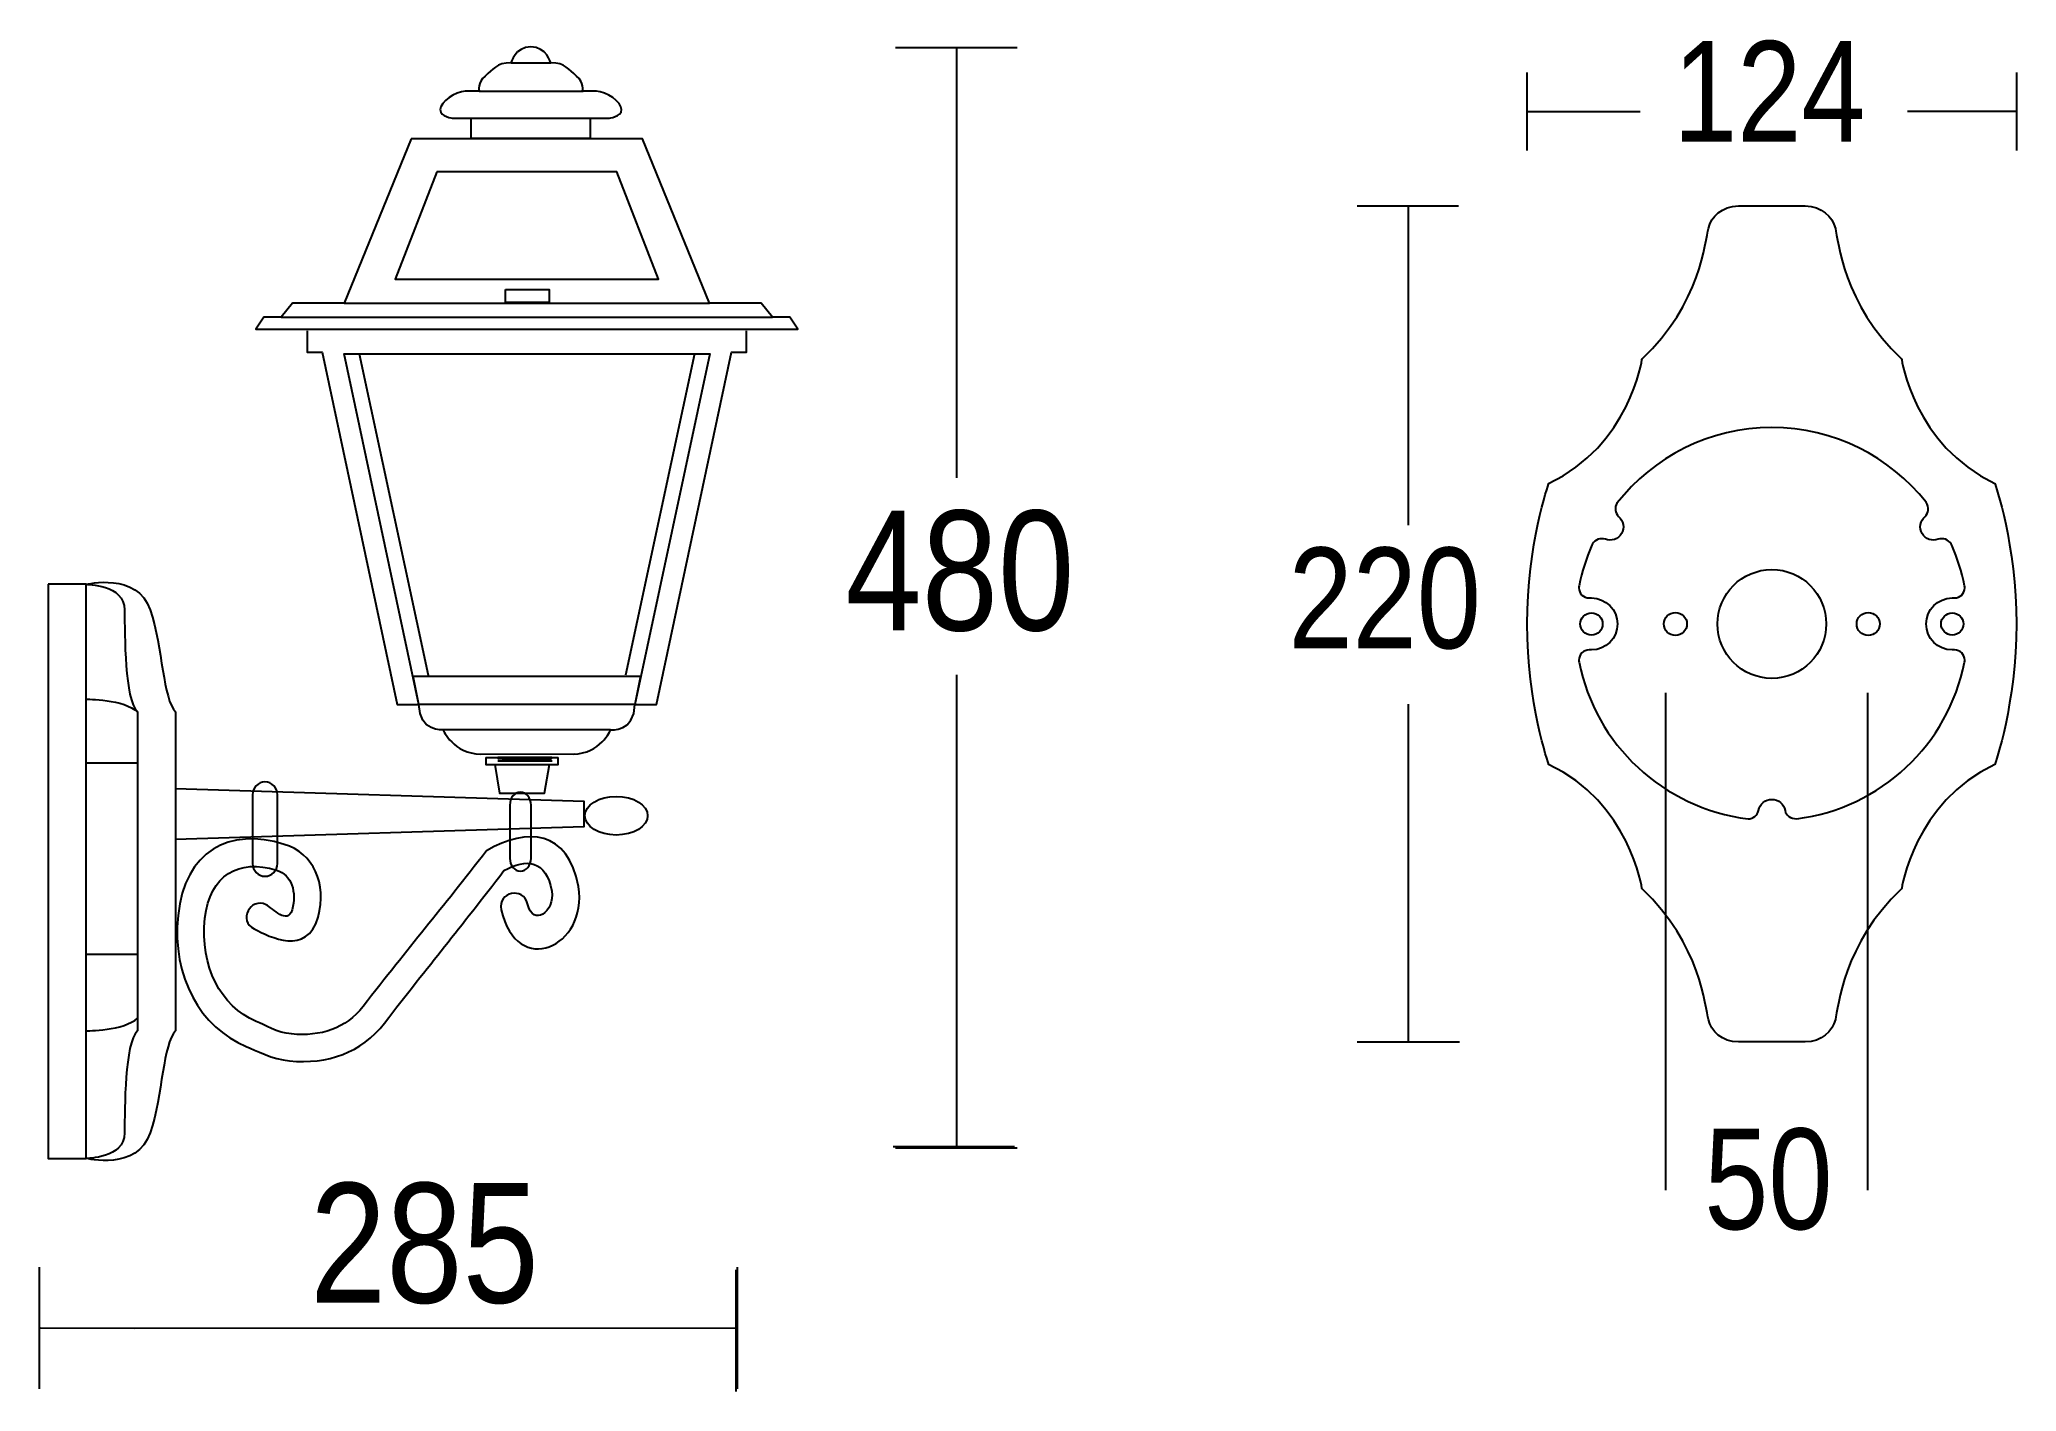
# Model space of a CAD drawing. Extents: x 0 to 251, y 0 to 171.
import ezdxf

# ---------------------------------------------------------------- set-up
doc = ezdxf.new("R2010")
doc.units = 0
doc.layers.add('LIVELLO_1', color=160, linetype='Continuous')
doc.styles.add('STD', font='txt')

# ---------------------------------------------------------------- blocks, each defined once
blk = doc.blocks.new('AI9-BLK1')
at = {"layer": 'LIVELLO_1', "color": 7}
for p, q in [((-16.76, 83.69), (-1.36, 83.69)), ((-9.05, 83.69), (-9.06, 29.22)), ((-65.46, 81.77), (-60.43, 81.77)), ((63.2, 70.66), (63.2, 80.53)), ((125.15, 80.53), (125.15, 70.66)), ((-69.49, 78.17), (-56.34, 78.17)), ((63.2, 75.59), (77.52, 75.59)), ((125.15, 75.59), (111.34, 75.59)), ((41.67, 63.64), (54.52, 63.64)), ((48.15, 63.64), (48.14, 23.23)), ((-86.57, 51.32), (-40.33, 51.32)), ((-94.55, 49.56), (-32.36, 49.56)), ((-84.7, 44.9), (-75.95, 4.22)), ((-42.21, 44.9), (-50.97, 4.22)), ((-9.05, 4.26), (-9.06, -55.66)), ((48.14, 0.56), (48.14, -42.21)), ((80.74, -60.97), (80.74, 1.98)), ((106.32, -60.97), (106.32, 1.98)), ((-119.23, -6.89), (-112.77, -6.89)), ((-69.31, -5.76), (-57.38, -5.74)), ((-68.64, -6.2), (-59.48, -6.2)), ((-67.52, -7.1), (-60.6, -7.1)), ((-60.29, -6.2), (-67.13, -6.2)), ((-67.11, -6.62), (-66.27, -6.62)), ((-64.99, -6.57), (-66.96, -6.38)), ((-60.47, -6.38), (-66.96, -6.38)), ((-66.27, -6.62), (-61.09, -6.62)), ((-64.99, -6.57), (-64.04, -6.57)), ((-64.04, -6.57), (-63.71, -6.57)), ((-63.71, -6.57), (-63.37, -6.57)), ((-61.09, -6.62), (-60.25, -6.62)), ((-119.23, -31.12), (-112.77, -31.12)), ((41.67, -42.21), (54.62, -42.21)), ((-17.09, -55.46), (-1.69, -55.46)), ((-16.76, -55.63), (-1.36, -55.63)), ((-125.15, -86.15), (-125.15, -70.75)), ((-36.97, -86.48), (-36.97, -71.08)), ((-36.8, -86.15), (-36.8, -70.75)), ((-125.15, -78.44), (-113.17, -78.45)), ((-125.03, -78.44), (-36.77, -78.45))]:
    blk.add_line(p, q, dxfattribs=at)
for points in [[(-70.5, 74.77), (-55.43, 74.77), (-55.43, 72.17), (-70.5, 72.17)], [(-78.09, 72.15), (-86.57, 51.32), (-93.13, 51.32), (-94.55, 49.56), (-96.76, 49.56), (-97.78, 48.03), (-29.13, 48.03), (-30.14, 49.56), (-32.36, 49.56), (-33.77, 51.32), (-40.33, 51.32), (-48.81, 72.15)], [(-74.86, 67.97), (-80.11, 54.38), (-46.79, 54.38), (-52.04, 67.97)], [(-66.15, 53.07), (-60.63, 53.07), (-60.63, 51.43), (-66.15, 51.43)], [(-124.07, 15.73), (-124.07, -56.97), (-119.23, -56.97), (-119.23, 15.73)], [(-49.06, 4.11), (-49.79, 0.51), (-77.11, 0.51), (-77.84, 4.11)]]:
    blk.add_lwpolyline(points, close=True, dxfattribs=at)
for points in [[(-91.26, 47.81), (-91.26, 45.14), (-89.37, 45.14), (-79.88, 0.51), (-77.11, 0.51), (-86.59, 44.9), (-40.3, 44.9), (-49.79, 0.51), (-47.02, 0.51), (-37.53, 45.14), (-35.64, 45.14), (-35.64, 47.81)], [(-68.64, -6.2), (-68.64, -7.1), (-67.52, -7.1), (-66.91, -10.71), (-61.21, -10.71), (-60.6, -7.1), (-59.48, -7.1), (-59.48, -6.2)], [(-63.37, -6.57), (-62.43, -6.57), (-60.47, -6.38)], [(-107.92, -10.12), (-56.23, -11.74), (-56.23, -14.97), (-107.92, -16.59)]]:
    blk.add_lwpolyline(points, dxfattribs=at)
for centre, radius in [((94.18, 10.71), 6.89), ((71.34, 10.71), 1.41), ((81.97, 10.71), 1.46), ((106.38, 10.71), 1.46), ((117.02, 10.71), 1.41)]:
    blk.add_circle(centre, radius, dxfattribs=at)
blk.add_ellipse((-52.13, -13.57), major_axis=(-3.97, 0), ratio=0.616992, dxfattribs=at)
for points, knots in [([(-62.95, 74.77), (-62.95, 74.77), (-72.84, 74.77), (-72.84, 74.77), (-72.84, 74.77), (-74.43, 74.91), (-74.43, 75.84), (-74.43, 76.78), (-72.5, 78.17), (-71.25, 78.17), (-71.25, 78.17), (-69.49, 78.17), (-69.49, 78.17), (-69.49, 78.17), (-69.74, 79.3), (-68.74, 80.1), (-67.73, 80.91), (-67.31, 81.77), (-65.46, 81.77), (-65.46, 81.77), (-64.94, 83.78), (-62.95, 83.78), (-60.96, 83.78), (-60.43, 81.77), (-60.43, 81.77), (-58.59, 81.77), (-58.17, 80.91), (-57.16, 80.1), (-56.15, 79.3), (-56.41, 78.17), (-56.41, 78.17), (-56.41, 78.17), (-54.65, 78.17), (-54.65, 78.17), (-53.39, 78.17), (-51.46, 76.78), (-51.46, 75.84), (-51.46, 74.91), (-53.06, 74.77), (-53.06, 74.77), (-53.06, 74.77), (-62.95, 74.77), (-62.95, 74.77)], [0, 0, 0, 0, 1, 1, 1, 2, 2, 2, 3, 3, 3, 4, 4, 4, 5, 5, 5, 6, 6, 6, 7, 7, 7, 8, 8, 8, 9, 9, 9, 10, 10, 10, 11, 11, 11, 12, 12, 12, 13, 13, 13, 14, 14, 14, 14]), ([(125.15, 10.71), (125.15, 20.67), (122.43, 28.49), (122.43, 28.49), (112.2, 33.3), (110.6, 44.27), (110.6, 44.27), (103.21, 51.18), (102.58, 59.32), (102.22, 60.8), (101.84, 62.28), (100.49, 63.64), (98.39, 63.64), (98.39, 63.64), (89.96, 63.64), (89.96, 63.64), (87.86, 63.64), (86.51, 62.28), (86.14, 60.8), (85.77, 59.32), (85.15, 51.18), (77.75, 44.27), (77.75, 44.27), (76.15, 33.3), (65.92, 28.49), (65.92, 28.49), (63.2, 20.67), (63.2, 10.71), (63.2, 0.75), (65.92, -7.07), (65.92, -7.07), (76.15, -11.87), (77.75, -22.85), (77.75, -22.85), (85.15, -29.76), (85.77, -37.9), (86.14, -39.38), (86.51, -40.86), (87.86, -42.21), (89.96, -42.21), (89.96, -42.21), (98.39, -42.21), (98.39, -42.21), (100.49, -42.21), (101.84, -40.86), (102.22, -39.38), (102.58, -37.9), (103.21, -29.76), (110.6, -22.85), (110.6, -22.85), (112.2, -11.87), (122.43, -7.07), (122.43, -7.07), (125.15, 0.75), (125.15, 10.71)], [0, 0, 0, 0, 1, 1, 1, 2, 2, 2, 3, 3, 3, 4, 4, 4, 5, 5, 5, 6, 6, 6, 7, 7, 7, 8, 8, 8, 9, 9, 9, 10, 10, 10, 11, 11, 11, 12, 12, 12, 13, 13, 13, 14, 14, 14, 15, 15, 15, 16, 16, 16, 17, 17, 17, 18, 18, 18, 18]), ([(94.18, -11.5), (93.33, -11.5), (92.63, -12.12), (92.5, -12.93), (92.35, -13.53), (91.81, -13.97), (91.17, -13.97), (80.38, -12.61), (71.83, -4.54), (69.78, 5.87), (69.76, 5.96), (69.75, 6.05), (69.75, 6.13), (69.75, 6.85), (70.33, 7.43), (71.04, 7.43), (71.04, 7.43), (71.34, 7.42), (71.34, 7.42), (73.16, 7.42), (74.63, 8.89), (74.63, 10.71), (74.63, 12.53), (73.16, 14), (71.34, 14), (71.24, 14), (71.14, 14), (71.04, 14), (70.33, 14), (69.75, 14.57), (69.75, 15.29), (69.75, 15.38), (69.76, 15.46), (69.77, 15.54), (70.13, 17.33), (70.67, 19.05), (71.38, 20.67), (71.38, 20.67), (71.47, 20.85), (71.47, 20.85), (71.81, 21.41), (72.5, 21.64), (73.1, 21.44), (73.87, 21.16), (74.71, 21.45), (75.14, 22.15), (75.57, 22.88), (75.4, 23.8), (74.78, 24.33), (74.34, 24.76), (74.24, 25.45), (74.57, 26), (79.21, 31.89), (86.26, 35.58), (94.18, 35.58), (102.09, 35.58), (109.14, 31.89), (113.7, 26.13), (114.11, 25.45), (114.01, 24.76), (113.58, 24.33), (112.95, 23.8), (112.78, 22.88), (113.22, 22.15), (113.64, 21.45), (114.49, 21.16), (115.23, 21.43), (115.85, 21.64), (116.54, 21.41), (116.88, 20.85), (116.88, 20.85), (116.97, 20.67), (116.97, 20.67), (117.69, 19.05), (118.23, 17.33), (118.58, 15.54), (118.59, 15.46), (118.6, 15.38), (118.6, 15.29), (118.6, 14.57), (118.02, 14), (117.31, 14), (117.21, 14), (117.11, 14), (117.02, 14), (115.19, 14), (113.72, 12.53), (113.72, 10.71), (113.72, 8.89), (115.19, 7.42), (117.02, 7.42), (117.02, 7.42), (117.31, 7.43), (117.31, 7.43), (118.02, 7.43), (118.6, 6.85), (118.6, 6.13), (118.6, 6.05), (118.59, 5.96), (118.58, 5.87), (116.52, -4.54), (107.98, -12.61), (97.34, -13.96), (96.54, -13.97), (96, -13.52), (95.85, -12.93), (95.72, -12.12), (95.02, -11.5), (94.18, -11.5)], [0, 0, 0, 0, 1, 1, 1, 2, 2, 2, 3, 3, 3, 4, 4, 4, 5, 5, 5, 6, 6, 6, 7, 7, 7, 8, 8, 8, 9, 9, 9, 10, 10, 10, 11, 11, 11, 12, 12, 12, 13, 13, 13, 14, 14, 14, 15, 15, 15, 16, 16, 16, 17, 17, 17, 18, 18, 18, 19, 19, 19, 20, 20, 20, 21, 21, 21, 22, 22, 22, 23, 23, 23, 24, 24, 24, 25, 25, 25, 26, 26, 26, 27, 27, 27, 28, 28, 28, 29, 29, 29, 30, 30, 30, 31, 31, 31, 32, 32, 32, 33, 33, 33, 34, 34, 34, 35, 35, 35, 36, 36, 36, 36]), ([(-119.23, 15.73), (-119.23, 15.73), (-112.77, 17.34), (-111.15, 12.49), (-109.54, 7.65), (-109.54, 1.19), (-107.92, -0.43), (-107.92, -0.43), (-107.92, -23.04), (-107.92, -23.04), (-107.92, -23.04), (-107.92, -40.81), (-107.92, -40.81), (-109.54, -42.43), (-109.54, -48.89), (-111.15, -53.74), (-112.77, -58.58), (-119.23, -56.97), (-119.23, -56.97)], [0, 0, 0, 0, 1, 1, 1, 2, 2, 2, 3, 3, 3, 4, 4, 4, 5, 5, 5, 6, 6, 6, 6]), ([(-119.23, 15.73), (-119.23, 15.73), (-114.38, 15.73), (-114.38, 12.49), (-114.38, 9.26), (-114.38, 1.19), (-112.77, -0.43), (-112.77, -0.43), (-112.77, -18.2), (-112.77, -18.2), (-112.77, -18.2), (-112.77, -40.81), (-112.77, -40.81), (-114.38, -42.43), (-114.38, -50.51), (-114.38, -53.74), (-114.38, -56.97), (-119.23, -56.97), (-119.23, -56.97)], [0, 0, 0, 0, 1, 1, 1, 2, 2, 2, 3, 3, 3, 4, 4, 4, 5, 5, 5, 6, 6, 6, 6]), ([(-57.59, -5.76), (-54.16, -5.76), (-52.85, -2.71), (-52.85, -2.71), (-52.85, -2.71), (-74.05, -2.71), (-74.05, -2.71), (-74.05, -2.71), (-72.74, -5.76), (-69.31, -5.76)], [0, 0, 0, 0, 1, 1, 1, 2, 2, 2, 3, 3, 3, 3]), ([(-64.04, -6.57), (-64.04, -6.57), (-64.04, -6.57), (-64.04, -6.57), (-64.04, -6.57), (-64.04, -6.57), (-64.04, -6.57), (-64.04, -6.57), (-64.04, -6.57), (-64.04, -6.57), (-64.04, -6.57), (-64.04, -6.57), (-64.04, -6.57)], [0, 0, 0, 0, 1, 1, 1, 2, 2, 2, 3, 3, 3, 4, 4, 4, 4]), ([(-63.71, -6.57), (-63.71, -6.57), (-63.71, -6.57), (-63.71, -6.57), (-63.71, -6.57), (-63.71, -6.57), (-63.71, -6.57), (-63.71, -6.57), (-63.71, -6.57), (-63.71, -6.57), (-63.71, -6.57), (-63.71, -6.57), (-63.71, -6.57)], [0, 0, 0, 0, 1, 1, 1, 2, 2, 2, 3, 3, 3, 4, 4, 4, 4]), ([(-96.61, -9.3), (-96.61, -9.3), (-96.61, -9.3), (-96.61, -9.3), (-95.75, -9.3), (-95.04, -10.02), (-95.04, -10.91), (-95.04, -10.91), (-95.04, -19.62), (-95.04, -19.62), (-95.04, -20.51), (-95.75, -21.24), (-96.61, -21.24), (-97.47, -21.24), (-98.17, -20.51), (-98.17, -19.62), (-98.17, -19.62), (-98.17, -10.91), (-98.17, -10.91), (-98.17, -10.02), (-97.47, -9.3), (-96.61, -9.3)], [0, 0, 0, 0, 1, 1, 1, 2, 2, 2, 3, 3, 3, 4, 4, 4, 5, 5, 5, 6, 6, 6, 7, 7, 7, 7]), ([(-96.61, -9.3), (-96.61, -9.3), (-96.61, -9.3), (-96.61, -9.3), (-95.75, -9.3), (-95.04, -10.02), (-95.04, -10.91), (-95.04, -10.91), (-95.04, -19.62), (-95.04, -19.62), (-95.04, -20.51), (-95.75, -21.24), (-96.61, -21.24), (-97.47, -21.24), (-98.17, -20.51), (-98.17, -19.62), (-98.17, -19.62), (-98.17, -10.91), (-98.17, -10.91), (-98.17, -10.02), (-97.47, -9.3), (-96.61, -9.3)], [0, 0, 0, 0, 1, 1, 1, 2, 2, 2, 3, 3, 3, 4, 4, 4, 5, 5, 5, 6, 6, 6, 7, 7, 7, 7]), ([(-64.27, -10.6), (-64.27, -10.6), (-64.27, -10.6), (-64.27, -10.6), (-63.52, -10.6), (-62.91, -11.32), (-62.91, -12.22), (-62.91, -12.22), (-62.91, -18.97), (-62.91, -18.97), (-62.91, -19.86), (-63.52, -20.59), (-64.27, -20.59), (-65.01, -20.59), (-65.61, -19.86), (-65.61, -18.97), (-65.61, -18.97), (-65.61, -12.22), (-65.61, -12.22), (-65.61, -11.32), (-65.01, -10.6), (-64.27, -10.6)], [0, 0, 0, 0, 1, 1, 1, 2, 2, 2, 3, 3, 3, 4, 4, 4, 5, 5, 5, 6, 6, 6, 7, 7, 7, 7]), ([(-64.27, -10.6), (-64.27, -10.6), (-64.27, -10.6), (-64.27, -10.6), (-63.52, -10.6), (-62.91, -11.32), (-62.91, -12.22), (-62.91, -12.22), (-62.91, -18.97), (-62.91, -18.97), (-62.91, -19.86), (-63.52, -20.59), (-64.27, -20.59), (-65.01, -20.59), (-65.61, -19.86), (-65.61, -18.97), (-65.61, -18.97), (-65.61, -12.22), (-65.61, -12.22), (-65.61, -11.32), (-65.01, -10.6), (-64.27, -10.6)], [0, 0, 0, 0, 1, 1, 1, 2, 2, 2, 3, 3, 3, 4, 4, 4, 5, 5, 5, 6, 6, 6, 7, 7, 7, 7]), ([(-63.36, -24.74), (-62.7, -27.71), (-59.88, -25.72), (-60.3, -23.12), (-61.01, -19.19), (-63.52, -18.91), (-66.35, -20.52), (-72.04, -27.93), (-75.65, -32.27), (-81.48, -39.83), (-84.42, -43.58), (-88.64, -45.09), (-93.52, -44.61), (-95.69, -44.45), (-97.75, -43.26), (-98.99, -42.79), (-104.75, -40.39), (-108.41, -34.04), (-107.62, -26.21), (-106.76, -18.03), (-101.14, -14.98), (-94.16, -17.2), (-90.44, -18.31), (-88.76, -22.14), (-89.88, -26.41), (-91.32, -31.34), (-95.94, -28.94), (-97.99, -27.91), (-100.03, -26.9), (-98.5, -23.84), (-96.46, -24.85), (-95.62, -25.27), (-93.77, -27.46), (-93.17, -25.51), (-92.59, -23.23), (-93.17, -21.06), (-95.17, -20.46), (-99.86, -18.98), (-103.64, -21.06), (-104.21, -26.56), (-104.84, -32.69), (-102.22, -37.72), (-97.74, -39.61), (-96.7, -40), (-95.04, -41.08), (-93.24, -41.21), (-89.58, -41.57), (-86.37, -40.53), (-84.18, -37.73), (-78.35, -30.18), (-74.25, -25.4), (-68.55, -18), (-63.39, -15.05), (-58.22, -15.35), (-56.93, -22.53), (-55.65, -30.21), (-64.78, -34.22), (-66.69, -25.47), (-67.19, -23.24), (-63.85, -22.51), (-63.36, -24.74)], [0, 0, 0, 0, 1, 1, 1, 2, 2, 2, 3, 3, 3, 4, 4, 4, 5, 5, 5, 6, 6, 6, 7, 7, 7, 8, 8, 8, 9, 9, 9, 10, 10, 10, 11, 11, 11, 12, 12, 12, 13, 13, 13, 14, 14, 14, 15, 15, 15, 16, 16, 16, 17, 17, 17, 18, 18, 18, 19, 19, 19, 20, 20, 20, 20])]:
    blk.add_open_spline(points, degree=3, knots=knots, dxfattribs=at)
for points in [[(-119.23, 1.19), (-119.23, 1.19), (-114.38, 1.19), (-112.77, -0.43)], [(-74.05, -2.71), (-74.05, -2.71), (-77.11, -2.98), (-77.11, 0.51)], [(-52.85, -2.71), (-52.85, -2.71), (-49.79, -2.98), (-49.79, 0.51)], [(-67.13, -6.2), (-67.11, -6.3), (-67.04, -6.37), (-66.96, -6.38)], [(-60.47, -6.38), (-60.37, -6.37), (-60.3, -6.3), (-60.29, -6.2)], [(-119.23, -40.81), (-119.23, -40.81), (-114.38, -40.81), (-112.77, -39.2)]]:
    blk.add_open_spline(points, degree=3, dxfattribs=at)
at = {"layer": 'LIVELLO_1', "color": 7, "attachment_point": 1, "style": 'STD'}
for s, insert, char_height in [('\\fArial Narrow|b0|i0;\\H12.7518;\\C7;124', (81.67, 84.53), 12.7518), ('\\fArial Narrow|b0|i0;\\H15.1621;\\C7;480', (-23.11, 25.06), 15.1621), ('\\fArial Narrow|b0|i0;\\H12.7518;\\C7;220', (32.98, 20.38), 12.7518), ('\\fArial Narrow|b0|i0;\\H12.7518;\\C7;50', (85.62, -53.18), 12.7518), ('\\fArial Narrow|b0|i0;\\H15.1621;\\C7;285', (-90.91, -60.08), 15.1621)]:
    blk.add_mtext(s, dxfattribs=dict(at, insert=insert, char_height=char_height))

msp = doc.modelspace()

# ---------------------------------------------------------------- block references
at = {"layer": 'LIVELLO_1', "color": 7}
msp.add_blockref('AI9-BLK1', (125.555127, 86.479907), dxfattribs=at)

doc.saveas('drawing.dxf')
